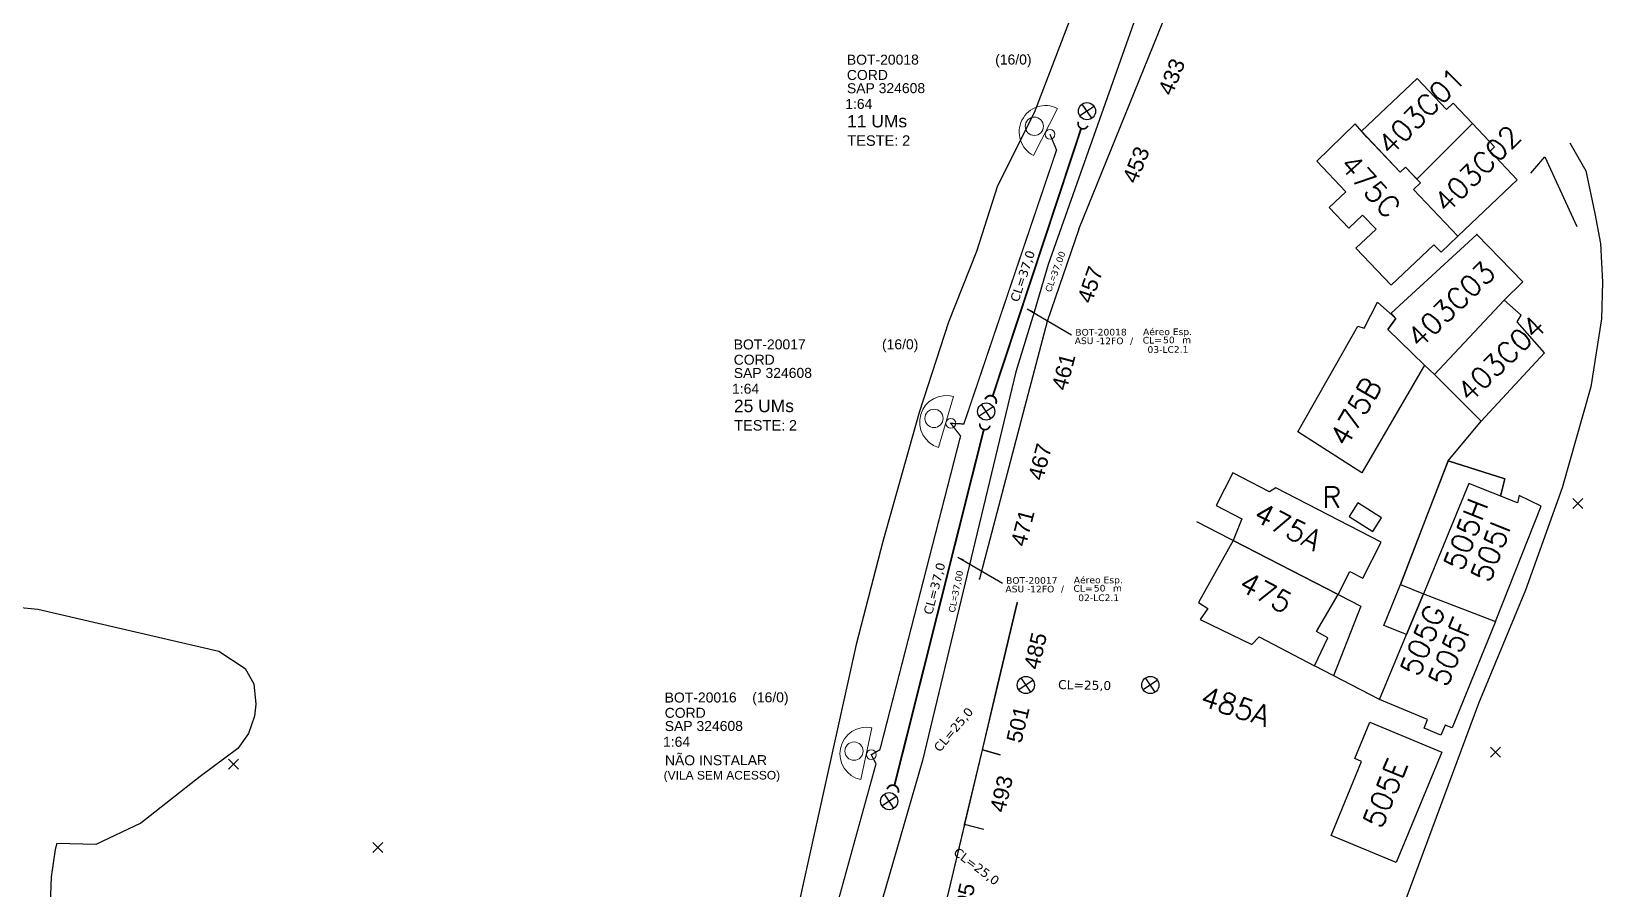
# Model space of a CAD drawing. Header units: inches. Extents: x 28600 to 32058, y 8816 to 12576.
# Drawn here: x 30404.7 to 30886.3, y 11381.2 to 11643.8 of the extents above; entities that cross this region are included whole.
import ezdxf
from ezdxf.enums import TextEntityAlignment as Align

# ---------------------------------------------------------------- set-up
doc = ezdxf.new("R2010")
doc.units = ezdxf.units.IN
doc.header["$LTSCALE"] = 0.5
for name, color, linetype, lineweight in [("20.0-LEGENDA DOS CDO'S", 1, 'Continuous', 0), ('20.2-CDO_POSTE', 1, 'Continuous', 5), ('20.6-CORDOALHA_SUPORTE', 7, 'Continuous', 25), ('CORDOALHA_SUPORTE', 7, 'Continuous', 25)]:
    doc.layers.add(name, color=color, linetype=linetype, lineweight=lineweight)
for name, color, linetype in [('CAP a instalar', 1, 'Continuous'), ('celulas gpon', 7, 'Continuous'), ('CORDOALHA BLOCO NOVO', 7, 'Continuous'), ('DUVIDAS', 252, 'Continuous'), ('label_cabos', 7, 'Continuous'), ('Postes Existentes NA', 1, 'Continuous'), ('POSTES_ATUALIZACAO', 252, 'Continuous')]:
    doc.layers.add(name, color=color, linetype=linetype)
doc.styles.add('ARIAL', font='arial.ttf')
doc.styles.add('DIGICADE', font='arial.ttf')
doc.styles.add('EUROROMAN', font='simplex.shx')
doc.styles.add('ROMANS', font='arial.ttf')
doc.styles.add('siredit', font='verdana.ttf')
doc.linetypes.add('FENCELINE1', pattern='A,0.25,-0.1,[133,ltypeshp.shx,S=0.1,R=0,X=-0.1,Y=0],-0.1,1', length=1.45)
doc.dimstyles.new('CC', dxfattribs={"dimtxt": 1, "dimasz": 2, "dimexe": 0.18, "dimexo": 0.0625, "dimgap": 0.09, "dimtad": 0, "dimdec": 0, "dimrnd": 1, "dimzin": 0, "dimdsep": 46, "dimtxsty": 'siredit', "dimblk": 'NONE', "dimcen": 0, "dimse1": 1, "dimse2": 1, "dimsd1": 1, "dimsd2": 1, "dimclrt": 7, "dimadec": 0, "dimazin": 0, "dimtfac": 1, "dimtdec": 0, "dimtofl": 0, "dimtmove": 0, "dimatfit": 3, "dimfxl": 0, "dimtolj": 1, "dimtzin": 0, "dimarcsym": 0})

# ---------------------------------------------------------------- blocks, each defined once
blk = doc.blocks.new('*U225')
at = {"color": 10}
for points in [[(41172, 12883), (40951, 13058)], [(40974, 12860), (41149, 13081)]]:
    blk.add_lwpolyline(points, dxfattribs=at)
blk.add_circle((41062, 12971), 141, dxfattribs=at)
blk = doc.blocks.new('*U320')
at = {"color": 0}
blk.add_line((2.14, -0.58), (-2.1, -0.68), dxfattribs=at)
for centre, radius in [((0, 0.38), 0.733), ((0.03, -1.03), 0.393)]:
    blk.add_circle(centre, radius, dxfattribs=at)
blk.add_arc((0.02, -0.63), 2.12, 1.3782, 181.3782, dxfattribs=at)
blk = doc.blocks.new('Inst CDOE-16 CAIXA DIST OPT CDOE 48F_16D C_SPL_2_1_8')
at = {"layer": "20.0-LEGENDA DOS CDO'S", "color": 0}
for tag, p, style, flags in [('ID_ATIVIDADE', (0.12, 6.47), 'ARIAL', 3), ('FATOR', (7.92, 6.47), 'ARIAL', 1), ('QTDE', (0.1, -1.17), 'DIGICADE', 3)]:
    blk.add_attdef(tag, p, '', height=0.8, rotation=0.118, dxfattribs=dict(at, style=style, flags=flags))
at = {"layer": "20.0-LEGENDA DOS CDO'S", "color": 0, "style": 'ARIAL'}
for tag, p, height in [('FID', (0.12, 5.25), 0.8), ('CORDOALHA', (0.12, 4.02), 0.8), ('SAP', (0.12, 2.96), 0.8), ('1:XX', (-0.01, 1.7), 0.8), ('UMS', (0.14, 0.22), 1)]:
    blk.add_attdef(tag, p, '', height=height, rotation=0.118, dxfattribs=at)
blk.add_attdef('FIBRAS_UTILIZADAS', text='', height=0.8, rotation=0.118, dxfattribs=at).set_placement((8.08, 5.26), align=Align.CENTER)
blk = doc.blocks.new('Teste  FTTH')
at = {"color": 0, "lineweight": 0, "style": 'ROMANS'}
for tag, p in [('TESTE', (-2.302, -0.29)), ('QTDE', (0.212, -0.29))]:
    blk.add_attdef(tag, p, '', height=0.48, dxfattribs=at)
for tag, p, flags in [('FID', (-2.227, -1.253), 1), ('FATOR', (-2.227, -2.028), 3), ('ID_ATIVIDADE', (-2.227, -2.716), 3)]:
    blk.add_attdef(tag, p, '', height=0.48, dxfattribs=dict(at, flags=flags))
blk = doc.blocks.new('CDOE_CT_POSTE')
at = {"layer": "20.0-LEGENDA DOS CDO'S", "color": 0, "style": 'ARIAL'}
for tag, p, height in [('CDO_N', (0.12, 5.25), 0.8), ('CORDOALHA', (0.12, 4.02), 0.8), ('SAP', (0.12, 2.96), 0.8), ('1:XX', (-0.01, 1.7), 0.8), ('UMS', (0.14, 0.22), 1)]:
    blk.add_attdef(tag, p, '', height=height, rotation=0.118, dxfattribs=at)
blk.add_attdef('FIBRAS_UTILIZADAS', text='', height=0.8, rotation=0.118, dxfattribs=at).set_placement((7.83, 5.26), align=Align.CENTER)
blk = doc.blocks.new('Inst CB ESP CFOA-SM-ASU-120-S-12')
at = {"layer": 'label_cabos', "color": 0, "style": 'siredit'}
for tag, flags, p in [('ID_ATIVIDADE', 3, (1.31, 2.67)), ('FATOR', 1, (11.56, 2.55))]:
    blk.add_attdef(tag, text='', height=1, rotation=359.69, dxfattribs=dict(at, flags=flags)).set_placement(p, align=Align.MIDDLE_CENTER)
for tag, p in [('TIPO_CABO', (1.26, 0)), ('DESTINO_CABO', (3.13, 1.26)), ('CABO', (4.69, -0.05)), ('/', (7.71, -0.05)), ('LANCE', (10.81, 0)), ('TIPO_CABO', (13.11, 1.24)), ('UND', (15.96, 0)), ('FID', (13.15, -1.41))]:
    blk.add_attdef(tag, text='', height=1, rotation=359.69, dxfattribs=at).set_placement(p, align=Align.MIDDLE_CENTER)
blk.add_attdef('QTDE', (12.43, -0.47), '', height=1, rotation=359.69, dxfattribs=at)
blk = doc.blocks.new('Inst CORD BENZINAL 4.55MM 3F (sem recursos)')
at = {"layer": '20.6-CORDOALHA_SUPORTE', "color": 0, "lineweight": 0, "style": 'ROMANS'}
blk.add_attdef('LANCE', text='', height=1, dxfattribs=at).set_placement((-0.54, -2.21), align=Align.RIGHT)
at = {"layer": '20.6-CORDOALHA_SUPORTE', "color": 0, "style": 'siredit'}
blk.add_attdef('QTDE', (-0.54, -2.21), '', height=1, rotation=359.69, dxfattribs=at)
at = {"layer": '20.6-CORDOALHA_SUPORTE', "color": 0, "lineweight": 0, "style": 'ROMANS'}
for tag, p, flags in [('FATOR', (-5.2, -4.44), 3), ('ID_ATIVIDADE', (-5.2, -6.67), 3), ('FID', (-5.2, -8.9), 1)]:
    blk.add_attdef(tag, p, '', height=1, dxfattribs=dict(at, flags=flags))
blk = doc.blocks.new('_None')

msp = doc.modelspace()

# ---------------------------------------------------------------- linework, layer by layer
at = {"layer": 'CAP a instalar', "linetype": 'FENCELINE1', "ltscale": 15, "const_width": 0.4}
for points in [[(30664.77, 11423.77), (30689.49, 11519.87), (30686.49, 11523.74), (30690.5, 11523.56), (30718.92, 11607.48), (30716.89, 11612.3)], [(30663.58, 11419.49), (30662.09, 11422.23), (30664.77, 11423.77)]]:
    msp.add_lwpolyline(points, dxfattribs=at)
at = {"layer": 'CAP a instalar', "linetype": 'FENCELINE1', "ltscale": 15}
msp.add_lwpolyline([(30611.68, 11247.4, 0.4, 0.4, 0), (30639.71, 11333.05, 0.4, 0.4, 0), (30663.58, 11419.49, 0.4, 0.4, 0)], format="xyseb", dxfattribs=at)
at = {"layer": 'CORDOALHA_SUPORTE', "const_width": 0.576, "elevation": 13291.23}
for points in [[(30726.46, 11614.09), (30699.33, 11532.08)], [(30696.62, 11521.84), (30669.22, 11412.84)]]:
    msp.add_lwpolyline(points, dxfattribs=at)
at = {"layer": 'CORDOALHA_SUPORTE', "const_width": 0.506}
for points in [[(30728.51, 11614.9, -1), (30725.65, 11616.15)], [(30698.48, 11523.04, -1), (30695.43, 11523.7)]]:
    msp.add_lwpolyline(points, format="xyb", dxfattribs=at)
at = {"layer": 'CORDOALHA_SUPORTE', "const_width": 0.576, "elevation": 13291.23}
for points in [[(30700.3, 11529.76, 1), (30697.01, 11531.12)], [(30670.37, 11410.6, 1), (30666.98, 11411.69)]]:
    msp.add_lwpolyline(points, format="xyb", dxfattribs=at)
at = {"layer": 'DUVIDAS'}
for p, q in [((30877.15, 11500.72, -10100.57), (30880.22, 11497.65, -10100.57)), ((30880.22, 11500.72, -10100.57), (30877.15, 11497.65, -10100.57)), ((30877.15, 11497.65, -10100.57), (30880.22, 11500.72, -10100.57)), ((30851.95, 11424.56, -10104.79), (30855.01, 11421.49, -10104.79)), ((30855.01, 11424.56, -10104.79), (30851.95, 11421.49, -10104.79)), ((30851.95, 11421.49, -10104.79), (30855.01, 11424.56, -10104.79))]:
    msp.add_line(p, q, dxfattribs=at)
at = {"layer": 'DUVIDAS', "elevation": -10270.16}
for points in [[(30806.23, 11870.49), (30798.78, 11839.81), (30793.31, 11817.55), (30793.09, 11816.59), (30771.14, 11727.09), (30716.38, 11572.4), (30712.1, 11557.81), (30706.4, 11539.58), (30677.87, 11420.46), (30664.31, 11373.92)], [(30762.28, 11840.13), (30765.93, 11839.01), (30769.83, 11835.05), (30772.3, 11830.73), (30771.02, 11823.88), (30769.64, 11816.11), (30767.37, 11807.44), (30754.67, 11757.93), (30741.08, 11706.46), (30727.8, 11659.98), (30712.06, 11618.85), (30700.8, 11596.46), (30694.41, 11576.37), (30685.77, 11554.78), (30676.78, 11527.04), (30665.68, 11487.51), (30657.49, 11456), (30639.26, 11373.92)], [(30725.79, 11583.28), (30765.58, 11681.48)], [(30876.25, 11609.63), (30881.21, 11601.13), (30883.93, 11588.04), (30885.66, 11578.86), (30886.3, 11566.99), (30886.01, 11555.74), (30882.65, 11534.91), (30873.92, 11504.04), (30862.66, 11472.63), (30848.3, 11437.96), (30826.03, 11377.98), (30824.46, 11373.92)], [(30864.29, 11600.43), (30868.64, 11605.38), (30878.36, 11584.01)], [(30725.79, 11583.28), (30716, 11554.97), (30709.09, 11528.58), (30695.3, 11476.12)], [(30725.79, 11583.28), (30716, 11554.97)], [(30716, 11554.97), (30709.09, 11528.58)], [(30709.09, 11528.58), (30695.3, 11476.12)], [(30824.34, 11474.36), (30838.96, 11512.27), (30849.06, 11524.42)], [(30855.01, 11501.49), (30856.29, 11506.76), (30838.96, 11512.27), (30831.95, 11494.13), (30824.34, 11474.36)], [(30855.01, 11501.49), (30856.29, 11506.76), (30838.96, 11512.27), (30831.95, 11494.13), (30824.34, 11474.36)], [(30838.96, 11512.27), (30856.29, 11506.76), (30855.01, 11501.49)], [(30838.96, 11512.27), (30856.29, 11506.76), (30855.01, 11501.49)], [(30761.8, 11493.65), (30812.22, 11467.71), (30803.83, 11446.44)], [(30761.8, 11493.65), (30812.22, 11467.71), (30803.83, 11446.44)], [(30394.02, 11468.06), (30406.62, 11466.81), (30462.12, 11453.98), (30470.15, 11448.67), (30472.86, 11443.91), (30473.47, 11437.74), (30473.02, 11434.09), (30471.17, 11428.75), (30467.97, 11424.17), (30456.36, 11415.6), (30438.19, 11401.24), (30424.4, 11394.74), (30412.44, 11395), (30411.9, 11393.21), (30410.68, 11384.83), (30410.3, 11373.92)], [(30706.88, 11468.76), (30684.28, 11373.92)], [(30700.85, 11443.42), (30706.88, 11468.76)], [(30817.94, 11439.11), (30797.98, 11449.47)], [(30817.94, 11439.11), (30797.98, 11449.47)], [(30696.17, 11423.72), (30700.85, 11443.42)], [(30690.73, 11400.89), (30696.17, 11423.72)], [(30701.67, 11422.19), (30696.17, 11423.72)], [(30696.17, 11423.72), (30701.67, 11422.19)], [(30690.73, 11400.89), (30684.28, 11373.92)], [(30690.73, 11400.89), (30684.28, 11373.92)], [(30696.65, 11399.35), (30690.73, 11400.89)]]:
    msp.add_lwpolyline(points, dxfattribs=at)
at = {"layer": 'DUVIDAS'}
for points, elevation in [([(30846.47, 11615.65), (30840.49, 11621.85), (30838.48, 11619.93), (30829.49, 11629.43), (30812.38, 11613.25), (30824.27, 11600.71), (30825.91, 11602.24), (30829.39, 11598.57)], -10073.89), ([(30841.96, 11581.07), (30828.37, 11595.43), (30830.48, 11597.45), (30825.91, 11602.24), (30824.27, 11600.71), (30814.07, 11611.46), (30810.42, 11615.52), (30798.69, 11604.04), (30807.58, 11594.66), (30802.52, 11589.9), (30808.51, 11583.56), (30812.73, 11587.56), (30816.85, 11583.21), (30810.71, 11577.39), (30821.46, 11566.07), (30834.57, 11578.48), (30836.78, 11576.14)], -10073.89), ([(30829.39, 11598.57), (30830.48, 11597.45), (30828.37, 11595.43), (30841.96, 11581.07), (30860.16, 11598.31), (30851.82, 11607.14), (30853.19, 11608.45), (30846.47, 11615.65)], -10071.23), ([(30829.39, 11598.57), (30830.48, 11597.45), (30828.37, 11595.43), (30841.96, 11581.07), (30860.16, 11598.31), (30851.82, 11607.14), (30853.19, 11608.45), (30846.47, 11615.65)], -10071.23), ([(30834.73, 11538.75), (30831.73, 11541.57), (30820.47, 11552.47), (30822.93, 11555.83), (30821.46, 11557.46), (30847.72, 11581.58), (30861.89, 11567.06), (30856.13, 11561.53)], -10078.11), ([(30834.73, 11538.75), (30831.73, 11541.57), (30820.47, 11552.47), (30822.93, 11555.83), (30821.46, 11557.46), (30847.72, 11581.58), (30861.89, 11567.06), (30856.13, 11561.53)], -10078.11), ([(30792.93, 11521.16), (30811.32, 11553.56), (30813.18, 11552.86), (30817.3, 11560.85), (30822.93, 11555.83), (30820.47, 11552.47), (30831.73, 11541.57), (30812.54, 11508.55)], -10078.5), ([(30834.73, 11538.75), (30849.06, 11524.42), (30868.48, 11545.34), (30860.07, 11554.81), (30861.38, 11556.86), (30856.13, 11561.53)], -10078.11), ([(30834.73, 11538.75), (30849.06, 11524.42), (30868.48, 11545.34), (30860.07, 11554.81), (30861.38, 11556.86), (30856.13, 11561.53)], -10078.11), ([(30773.03, 11487.86), (30805.24, 11471.29), (30808.86, 11478.33), (30812.76, 11476.31), (30818.42, 11487.35), (30786.15, 11503.95), (30784.19, 11502.8), (30773, 11508.59), (30767.82, 11498.54), (30775.72, 11494.45)], -10087.2), ([(30773.03, 11487.86), (30805.24, 11471.29), (30808.86, 11478.33), (30812.76, 11476.31), (30818.42, 11487.35), (30786.15, 11503.95), (30784.19, 11502.8), (30773, 11508.59), (30767.82, 11498.54), (30775.72, 11494.45)], -10087.2), ([(30853.48, 11463.1), (30867.43, 11498.41), (30860.74, 11501.68), (30860.2, 11499.44), (30845.35, 11505.29), (30831.38, 11471.51)], -10079.78), ([(30808.6, 11495.22), (30815.89, 11490.64), (30818.52, 11494.83), (30811.26, 11499.41)], -10082.33), ([(30808.6, 11495.22), (30815.89, 11490.64), (30818.52, 11494.83), (30811.26, 11499.41)], -10082.33), ([(30805.24, 11471.29), (30773.03, 11487.86), (30762.44, 11468.86), (30765.32, 11467), (30762.99, 11463.64), (30778.76, 11456), (30781.03, 11458.37), (30797.98, 11449.47), (30802.04, 11458.05), (30798.56, 11460)], -10085.92), ([(30805.24, 11471.29), (30773.03, 11487.86), (30762.44, 11468.86), (30765.32, 11467), (30762.99, 11463.64), (30778.76, 11456), (30781.03, 11458.37), (30797.98, 11449.47), (30802.04, 11458.05), (30798.56, 11460)], -10085.92), ([(30831.38, 11471.51), (30826.19, 11459.07), (30819.28, 11461.85), (30824.34, 11474.36)], -10090.62), ([(30831.38, 11471.51), (30826.19, 11459.07), (30819.28, 11461.85), (30824.34, 11474.36)], -10090.62), ([(30853.48, 11463.1), (30840.17, 11430.44), (30838, 11431.34), (30836.72, 11428.27), (30831.57, 11430.41), (30832.66, 11433.03), (30817.94, 11439.11), (30826.19, 11459.07), (30831.38, 11471.51)], -10079.78), ([(30853.48, 11463.1), (30840.17, 11430.44), (30838, 11431.34), (30836.72, 11428.27), (30831.57, 11430.41), (30832.66, 11433.03), (30817.94, 11439.11), (30826.19, 11459.07), (30831.38, 11471.51)], -10079.78), ([(30837.01, 11423.02), (30823.03, 11389.27), (30803.07, 11397.53), (30812.44, 11420.14), (30810.33, 11421.04), (30814.93, 11432.17)], -10091.32)]:
    msp.add_lwpolyline(points, close=True, dxfattribs=dict(at, elevation=elevation))
for p in [(30725.79, 11583.28, -10270.16), (30725.79, 11583.28, -10270.16), (30725.79, 11583.28, -10270.16), (30725.79, 11583.28, -10270.16), (30847.72, 11581.58, -10270.16), (30847.72, 11581.58, -10270.16), (30847.72, 11581.58, -10270.16), (30847.72, 11581.58, -10270.16), (30716, 11554.97, -10270.16), (30716, 11554.97, -10270.16), (30716, 11554.97, -10270.16), (30716, 11554.97, -10270.16), (30709.09, 11528.58, -10270.16), (30709.09, 11528.58, -10270.16), (30709.09, 11528.58, -10270.16), (30709.09, 11528.58, -10270.16), (30695.3, 11476.12, -10270.16), (30695.3, 11476.12, -10270.16), (30706.88, 11468.76, -10270.16), (30700.84, 11443.43, -10098.52), (30696.17, 11423.72, -10270.16), (30696.17, 11423.72, -10270.16), (30696.17, 11423.72, -10270.16), (30690.73, 11400.89, -10270.16), (30690.73, 11400.89, -10270.16), (30690.73, 11400.89, -10270.16)]:
    msp.add_point(p, dxfattribs=at)
at = {"layer": 'POSTES_ATUALIZACAO'}
for p, q in [((30465.09, 11420.85, -10214.47), (30468.16, 11417.78, -10214.47)), ((30465.09, 11417.78, -10214.47), (30468.16, 11420.85, -10214.47)), ((30509.33, 11395.35, -10213.83), (30512.4, 11392.28, -10213.83)), ((30509.33, 11392.28, -10213.83), (30512.4, 11395.35, -10213.83))]:
    msp.add_line(p, q, dxfattribs=at)
at = {"layer": 'POSTES_ATUALIZACAO', "linetype": 'Continuous'}
for p, q in [((30468.16, 11420.85, -10214.47), (30465.09, 11417.78, -10214.47)), ((30512.4, 11395.35, -10213.83), (30509.33, 11392.28, -10213.83))]:
    msp.add_line(p, q, dxfattribs=at)

# ---------------------------------------------------------------- block references
at = {"layer": "20.0-LEGENDA DOS CDO'S", "lineweight": 0}
ref = msp.add_blockref('Inst CDOE-16 CAIXA DIST OPT CDOE 48F_16D C_SPL_2_1_8', (30654.19, 11613.56), dxfattribs=dict(at, xscale=3.820138868211348, yscale=3.820138868211348, zscale=3.820138868211348))
ref.add_attrib('FID', 'BOT-20018', (30654.64, 11633.61), dxfattribs={"color": 0, "height": 3.056, "rotation": 0.118, "style": 'ARIAL'})
ref.add_attrib('CORDOALHA', 'CORD', (30654.65, 11628.93), dxfattribs={"color": 0, "height": 3.056, "rotation": 0.118, "style": 'ARIAL'})
ref.add_attrib('SAP', 'SAP 324608', (30654.66, 11624.87), dxfattribs={"color": 0, "height": 3.056, "rotation": 0.118, "style": 'ARIAL'})
ref.add_attrib('1:XX', '1:64', (30654.14, 11620.06), dxfattribs={"color": 0, "height": 3.056, "rotation": 0.118, "style": 'ARIAL'})
ref.add_attrib('UMS', '11 UMs', (30654.72, 11614.39), dxfattribs={"color": 0, "height": 3.82, "rotation": 0.118, "style": 'ARIAL'})
ref.add_attrib('FIBRAS_UTILIZADAS', '(16/0)', dxfattribs={"color": 0, "height": 3.056, "rotation": 0.118, "style": 'ARIAL'}).set_placement((30705.68, 11633.67), align=Align.CENTER)
at = {"layer": "20.0-LEGENDA DOS CDO'S", "lineweight": 0, "xscale": 6.687153088803939, "yscale": 6.687153088803944, "zscale": 6.687153088803944, "rotation": 0.004078562105398151}
for p in [(30670.15, 11610.71), (30635.45, 11523.48)]:
    msp.add_blockref('Teste  FTTH', p, dxfattribs=at).add_auto_attribs({'TESTE': 'TESTE:', 'QTDE': '2'})
at = {"layer": "20.0-LEGENDA DOS CDO'S", "lineweight": 0}
ref = msp.add_blockref('Inst CDOE-16 CAIXA DIST OPT CDOE 48F_16D C_SPL_2_1_8', (30619.49, 11526.33), dxfattribs=dict(at, xscale=3.820138868211348, yscale=3.820138868211348, zscale=3.820138868211348))
ref.add_attrib('FID', 'BOT-20017', (30619.95, 11546.38), dxfattribs={"color": 0, "height": 3.056, "rotation": 0.118, "style": 'ARIAL'})
ref.add_attrib('CORDOALHA', 'CORD', (30619.96, 11541.7), dxfattribs={"color": 0, "height": 3.056, "rotation": 0.118, "style": 'ARIAL'})
ref.add_attrib('SAP', 'SAP 324608', (30619.97, 11537.64), dxfattribs={"color": 0, "height": 3.056, "rotation": 0.118, "style": 'ARIAL'})
ref.add_attrib('1:XX', '1:64', (30619.45, 11532.82), dxfattribs={"color": 0, "height": 3.056, "rotation": 0.118, "style": 'ARIAL'})
ref.add_attrib('UMS', '25 UMs', (30620.03, 11527.16), dxfattribs={"color": 0, "height": 3.82, "rotation": 0.118, "style": 'ARIAL'})
ref.add_attrib('FIBRAS_UTILIZADAS', '(16/0)', dxfattribs={"color": 0, "height": 3.056, "rotation": 0.118, "style": 'ARIAL'}).set_placement((30670.98, 11546.44), align=Align.CENTER)
at = {"layer": "20.0-LEGENDA DOS CDO'S", "color": 252}
ref = msp.add_blockref('CDOE_CT_POSTE', (30598.33, 11418.17), dxfattribs=dict(at, xscale=3.820138868211348, yscale=3.820138868211348, zscale=3.820138868211348))
ref.add_attrib('CDO_N', 'BOT-20016', (30598.79, 11438.22), dxfattribs={"color": 0, "height": 3.056, "rotation": 0.118, "style": 'ARIAL'})
ref.add_attrib('CORDOALHA', 'CORD', (30598.8, 11433.54), dxfattribs={"color": 0, "height": 3.056, "rotation": 0.118, "style": 'ARIAL'})
ref.add_attrib('SAP', 'SAP 324608', (30598.81, 11429.49), dxfattribs={"color": 0, "height": 3.056, "rotation": 0.118, "style": 'ARIAL'})
ref.add_attrib('1:XX', '1:64', (30598.29, 11424.67), dxfattribs={"color": 0, "height": 3.056, "rotation": 0.118, "style": 'ARIAL'})
ref.add_attrib('UMS', 'NÃO INSTALAR', (30598.87, 11419), dxfattribs={"color": 0, "height": 3.0561, "rotation": 0.118, "style": 'ARIAL'})
ref.add_attrib('FIBRAS_UTILIZADAS', '     (16/0)', dxfattribs={"color": 0, "height": 3.0561, "rotation": 0.118, "style": 'ARIAL'}).set_placement((30628.24, 11438.28), align=Align.CENTER)
at = {"layer": '20.2-CDO_POSTE', "xscale": 3.820138868211347, "yscale": 3.820138868211348, "zscale": 3.820138868211348}
for p, rotation in [((30713.39, 11614.06, -10073.89), 61.7074344211356), ((30682.73, 11524.82), 72.22776498062727)]:
    msp.add_blockref('*U320', p, dxfattribs=dict(at, rotation=rotation))
at = {"layer": '20.2-CDO_POSTE', "color": 8, "xscale": 3.820138868211349, "yscale": 3.820138868211348, "zscale": 3.820138868211348, "rotation": 76.87605728556042}
msp.add_blockref('*U320', (30658.25, 11423.01), dxfattribs=at)
at = {"layer": 'CORDOALHA BLOCO NOVO', "color": 0, "lineweight": 0, "xscale": 2, "yscale": 2, "zscale": 2}
for p, rotation in [((30715.21, 11571.18, 10270.16), 69.90934348276058), ((30684.62, 11472.7, 10270.16), 78.65550574531467)]:
    msp.add_blockref('Inst CORD BENZINAL 4.55MM 3F (sem recursos)', p, dxfattribs=dict(at, rotation=rotation)).add_auto_attribs({'QTDE': '37,00', 'LANCE': 'CL='})
at = {"layer": 'label_cabos'}
ref = msp.add_blockref('Inst CB ESP CFOA-SM-ASU-120-S-12', (30726.17, 11549.04), dxfattribs=dict(at, xscale=2.043390031501771, yscale=2.043390031501771, zscale=2.043390031501771, rotation=0.4634636605450999))
ref.add_attrib('DESTINO_CABO', 'BOT-20018', dxfattribs={"color": 0, "height": 2.043, "rotation": 0.1535, "style": 'siredit'}).set_placement((30732.55, 11551.67), align=Align.MIDDLE_CENTER)
ref.add_attrib('TIPO_CABO', 'Aéreo Esp.', dxfattribs={"color": 0, "height": 2.043, "rotation": 0.1535, "style": 'siredit'}).set_placement((30752.94, 11551.8), align=Align.MIDDLE_CENTER)
ref.add_attrib('CABO', '12FO', dxfattribs={"color": 0, "height": 2.043, "rotation": 0.1535, "style": 'siredit'}).set_placement((30735.75, 11549.01), align=Align.MIDDLE_CENTER)
ref.add_attrib('/', '/', dxfattribs={"color": 0, "height": 2.04, "rotation": 0.1535, "style": 'siredit'}).set_placement((30741.94, 11549.06), align=Align.MIDDLE_CENTER)
ref.add_attrib('TIPO_CABO', 'ASU - ', dxfattribs={"color": 0, "height": 2.043, "rotation": 0.1535, "style": 'siredit'}).set_placement((30728.75, 11549.05), align=Align.MIDDLE_CENTER)
ref.add_attrib('FID', '03-LC2.1', dxfattribs={"color": 0, "height": 2.043, "rotation": 0.1535, "style": 'siredit'}).set_placement((30753.06, 11546.37), align=Align.MIDDLE_CENTER)
ref.add_attrib('LANCE', 'CL=', dxfattribs={"color": 0, "height": 2.043, "rotation": 0.1535, "style": 'siredit'}).set_placement((30748.26, 11549.22), align=Align.MIDDLE_CENTER)
ref.add_attrib('QTDE', '50', (30751.58, 11548.28), dxfattribs={"color": 0, "height": 2.043, "rotation": 0.1535, "style": 'siredit'})
ref.add_attrib('UND', 'm', dxfattribs={"color": 0, "height": 2.04, "rotation": 0.1535, "style": 'siredit'}).set_placement((30758.79, 11549.31), align=Align.MIDDLE_CENTER)
ref = msp.add_blockref('Inst CB ESP CFOA-SM-ASU-120-S-12', (30704.94, 11473), dxfattribs=dict(at, xscale=2.043390031501771, yscale=2.043390031501771, zscale=2.043390031501771, rotation=0.4634636605450999))
ref.add_attrib('DESTINO_CABO', 'BOT-20017', dxfattribs={"color": 0, "height": 2.043, "rotation": 0.1535, "style": 'siredit'}).set_placement((30711.32, 11475.63), align=Align.MIDDLE_CENTER)
ref.add_attrib('TIPO_CABO', 'Aéreo Esp.', dxfattribs={"color": 0, "height": 2.043, "rotation": 0.1535, "style": 'siredit'}).set_placement((30731.71, 11475.76), align=Align.MIDDLE_CENTER)
ref.add_attrib('CABO', '12FO', dxfattribs={"color": 0, "height": 2.043, "rotation": 0.1535, "style": 'siredit'}).set_placement((30714.52, 11472.97), align=Align.MIDDLE_CENTER)
ref.add_attrib('/', '/', dxfattribs={"color": 0, "height": 2.04, "rotation": 0.1535, "style": 'siredit'}).set_placement((30720.71, 11473.02), align=Align.MIDDLE_CENTER)
ref.add_attrib('TIPO_CABO', 'ASU - ', dxfattribs={"color": 0, "height": 2.043, "rotation": 0.1535, "style": 'siredit'}).set_placement((30707.52, 11473.01), align=Align.MIDDLE_CENTER)
ref.add_attrib('FID', '02-LC2.1', dxfattribs={"color": 0, "height": 2.043, "rotation": 0.1535, "style": 'siredit'}).set_placement((30731.83, 11470.32), align=Align.MIDDLE_CENTER)
ref.add_attrib('LANCE', 'CL=', dxfattribs={"color": 0, "height": 2.043, "rotation": 0.1535, "style": 'siredit'}).set_placement((30727.03, 11473.18), align=Align.MIDDLE_CENTER)
ref.add_attrib('QTDE', '50', (30730.35, 11472.23), dxfattribs={"color": 0, "height": 2.043, "rotation": 0.1535, "style": 'siredit'})
ref.add_attrib('UND', 'm', dxfattribs={"color": 0, "height": 2.04, "rotation": 0.1535, "style": 'siredit'}).set_placement((30737.56, 11473.26), align=Align.MIDDLE_CENTER)
at = {"layer": 'Postes Existentes NA', "xscale": 0.01863200039171981, "yscale": 0.01863200039171981, "zscale": 0.01863200039171981, "rotation": 72.17959208465585}
for p in [(30724.19, 10817.07), (30693.29, 10725.07), (30705.46, 10641.27), (30743.62, 10641.27), (30663.56, 10605.69)]:
    msp.add_blockref('*U225', p, dxfattribs=at)

# ---------------------------------------------------------------- texts
at = {"layer": "20.0-LEGENDA DOS CDO'S", "color": 252, "insert": (30616.33, 11415.56), "char_height": 2.6288, "width": 41.635, "attachment_point": 5, "rotation": 0.0423, "style": 'siredit'}
msp.add_mtext('\\fArial|b0|i0;(VILA SEM ACESSO)', dxfattribs=at)
at = {"layer": 'celulas gpon', "style": 'siredit'}
for s, rotation, p in [('CL=37,0', 71.6745, (30707.24, 11560.71, -41228.8)), ('CL=37,0', 75.3367, (30680.75, 11464.93, -41228.8)), ('CL=25,0', 358.8171, (30719.37, 11442.37, -61198.45)), ('CL=25,0', 49.9544, (30683.12, 11422.84, -61198.45)), ('CL=25,0', 323.2042, (30687.05, 11391.82, -61198.45))]:
    msp.add_text(s, height=2.746, rotation=rotation, dxfattribs=at).set_placement(p)
at = {"layer": 'DUVIDAS', "style": 'ROMANS'}
for s, rotation, p in [('433', 67.9416, (30754.18, 11629.93, -10270.16)), ('433', 67.9416, (30754.18, 11629.93, -10270.16)), ('453', 67.9416, (30743.26, 11602.98, -10270.16)), ('453', 67.9416, (30743.26, 11602.98, -10270.16)), ('457', 70.9265, (30729.21, 11566.25, -10270.16)), ('457', 70.9265, (30729.21, 11566.25, -10270.16)), ('461', 75.3282, (30721.05, 11539.55, -10270.16)), ('461', 75.3282, (30721.05, 11539.55, -10270.16)), ('467', 75.2754, (30713.82, 11511.97, -10270.16)), ('467', 75.2754, (30713.82, 11511.97, -10270.16)), ('471', 75.2754, (30708.51, 11491.75, -10270.16)), ('471', 75.2754, (30708.51, 11491.75, -10270.16)), ('485', 76.6167, (30712.43, 11454.06, -10270.16)), ('485', 76.6167, (30712.43, 11454.06, -10270.16)), ('501', 76.6167, (30707.07, 11431.54, -10270.16)), ('501', 76.6167, (30707.07, 11431.54, -10270.16)), ('493', 76.6075, (30702, 11410.27, -10270.16)), ('493', 76.6075, (30702, 11410.27, -10270.16)), ('505', 76.5585, (30690.42, 11377.36, -10270.16))]:
    msp.add_text(s, height=4.798, rotation=rotation, dxfattribs=at).set_placement(p, align=Align.MIDDLE_CENTER)
at = {"layer": 'DUVIDAS', "style": 'EUROROMAN'}
for s, rotation, p in [('403C01', 45, (30821.24, 11605.38, -10270.16)), ('403C01', 45, (30821.24, 11605.38, -10270.16)), ('403C02', 45, (30838.44, 11587.72, -10270.16)), ('403C02', 45, (30838.44, 11587.72, -10270.16)), ('475C', 312, (30805.31, 11602.6, -10270.16)), ('475C', 312, (30805.31, 11602.6, -10270.16)), ('403C03', 44, (30830.16, 11546.3, -10270.16)), ('403C03', 44, (30830.16, 11546.3, -10270.16)), ('403C04', 44, (30845.48, 11529.73, -10270.16)), ('403C04', 44, (30845.48, 11529.73, -10270.16)), ('475B', 60, (30807.77, 11516.1, -10270.16)), ('475B', 60, (30807.77, 11516.1, -10270.16)), ('475A', 333, (30778.82, 11494.13, -10270.16)), ('475A', 333, (30778.82, 11494.13, -10270.16)), ('505H', 69, (30843.34, 11478.13, -10270.16)), ('505H', 69, (30843.34, 11478.13, -10270.16)), ('505I', 69, (30851.62, 11474.58, -10270.16)), ('505I', 69, (30851.62, 11474.58, -10270.16)), ('475', 332, (30774.34, 11472.92, -10270.16)), ('475', 332, (30774.34, 11472.92, -10270.16)), ('505G', 68, (30829.94, 11445.8, -10270.16)), ('505G', 68, (30829.94, 11445.8, -10270.16)), ('505F', 68, (30838.6, 11442.63, -10270.16)), ('505F', 68, (30838.6, 11442.63, -10270.16)), ('485A', 342, (30762.57, 11437.35, -10270.16)), ('485A', 342, (30762.57, 11437.35, -10270.16)), ('505E', 68, (30818.55, 11399.22, -10270.16)), ('505E', 68, (30818.55, 11399.22, -10270.16))]:
    msp.add_text(s, height=6.397, rotation=rotation, dxfattribs=at).set_placement(p)
msp.add_text('R', height=6.4, dxfattribs=at).set_placement((30800.41, 11497.87, -10270.16))
msp.add_text('R', height=6.4, dxfattribs=at).set_placement((30800.41, 11497.87, -10270.16))

# ---------------------------------------------------------------- leaders
at = {"layer": 'label_cabos'}
for points in [[(30709.9, 11558.84, -10270.16), (30723.53, 11550.88, -10270.16)], [(30688.67, 11482.79, -10270.16), (30702.3, 11474.83, -10270.16)]]:
    msp.add_leader(points, dimstyle='CC', override={"dimgap": 0.09, "dimtad": 0}, dxfattribs=at)

doc.saveas('drawing.dxf')
